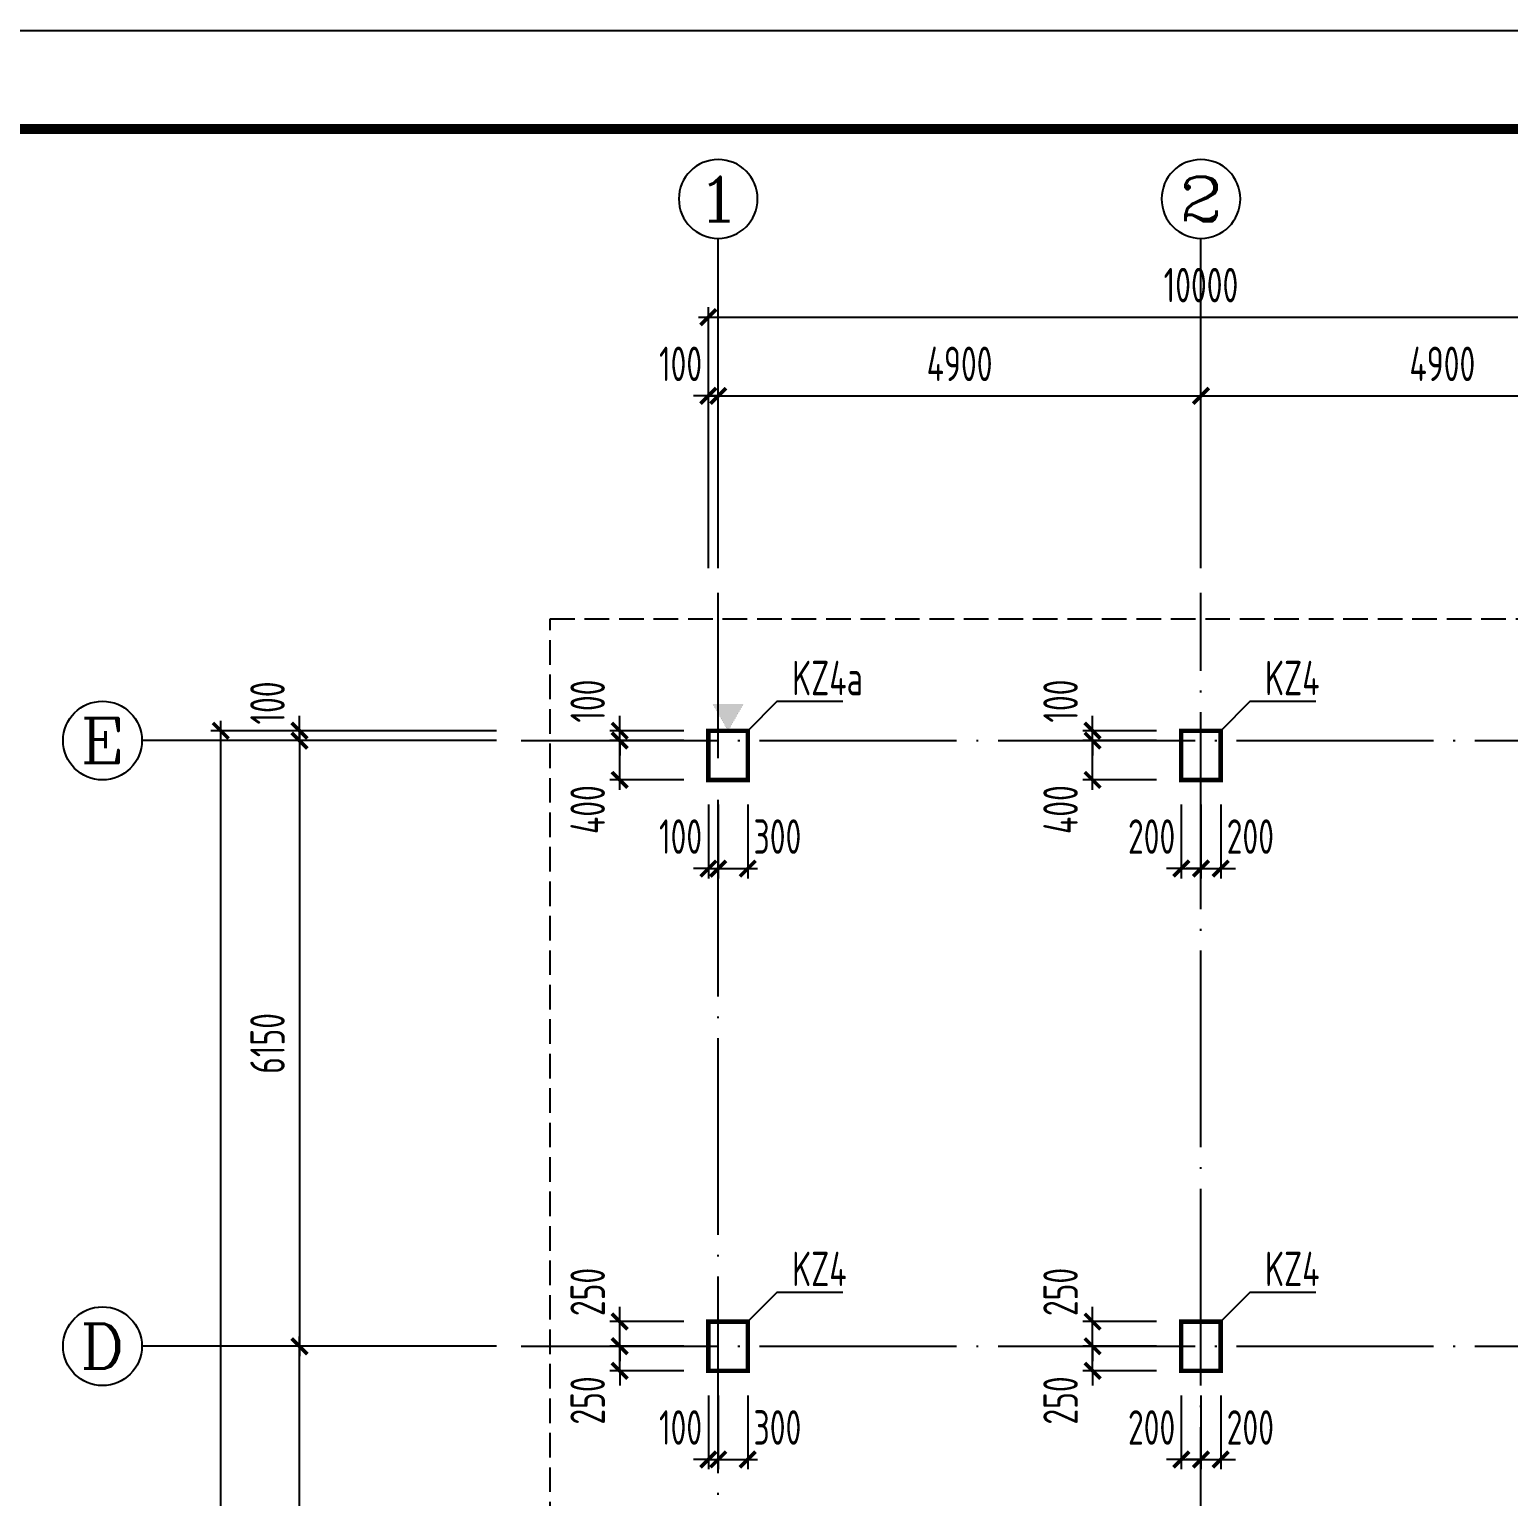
# Model space of a CAD drawing. Extents: x 287149 to 898857, y 100802 to 160212.
# Drawn here: x 613297 to 628308, y 127937 to 142832 of the extents above; entities that cross this region are included whole.
import ezdxf
from ezdxf.enums import TextEntityAlignment as Align

# ---------------------------------------------------------------- set-up
doc = ezdxf.new("R2010")
doc.units = 0
doc.header["$LTSCALE"] = 1000
doc.linetypes.add('DASH', pattern=[0.35, 0.25, -0.1])
doc.linetypes.add('DOTE', pattern=[2.42, 2, -0.2, 0.02, -0.2])
doc.layers.get('0').update_dxf_attribs({"linetype": 'CONTINUOUS'})
doc.layers.get('DEFPOINTS').update_dxf_attribs({"linetype": 'CONTINUOUS'})
for name, color, linetype in [('AXIS', 8, 'DOTE'), ('AXIS_DIM', 3, 'CONTINUOUS'), ('AXIS_TEXT', 3, 'CONTINUOUS'), ('COLU', 7, 'CONTINUOUS'), ('DIM', 3, 'CONTINUOUS'), ('FRAME', 3, 'CONTINUOUS'), ('SJSM', 150, 'CONTINUOUS'), ('TEXT', 7, 'CONTINUOUS'), ('填充', 8, 'CONTINUOUS')]:
    doc.layers.add(name, color=color, linetype=linetype)
doc.styles.add('_AXIS', font='complex.shx', dxfattribs={"bigfont": 'gbcbig.shx'})
doc.styles.add('COMPLEX', font='COMPLEX')
doc.styles.add('TSSD_Dimension', font='tssdeng.shx', dxfattribs={"width": 0.7, "bigfont": 'hztxt.shx'})
doc.styles.add('TSSD_Rein', font='tssdeng.shx', dxfattribs={"width": 0.7, "bigfont": 'hztxt.shx'})
doc.dimstyles.new('TSSD_100_100', dxfattribs={"dimtxt": 350, "dimasz": 150, "dimexe": 100, "dimexo": 250, "dimgap": 150, "dimtad": 1, "dimdec": 0, "dimzin": 0, "dimdsep": 46, "dimtxsty": 'TSSD_Dimension', "dimblk": 'ARCHTICK', "dimcen": 0, "dimdle": 100, "dimclrd": 3, "dimclre": 3, "dimclrt": 7, "dimadec": 0, "dimazin": 0, "dimtfac": 1, "dimtdec": 0, "dimtix": 1, "dimtmove": 2, "dimatfit": 3, "dimfxl": 100, "dimtolj": 1, "dimtzin": 0, "dimarcsym": 0})

# ---------------------------------------------------------------- blocks, each defined once
blk = doc.blocks.new('A$C2F0C53E4')
at = {"layer": 'FRAME'}
for points in [[(10, 42010, 20, 20, 0), (10, 10, 20, 20, 0), (59410, 10, 20, 20, 0), (59410, 42010, 20, 20, 0)], [(2510, 41010, 100, 100, 0), (2510, 1010, 100, 100, 0), (58410, 1010, 100, 100, 0), (58410, 41010, 100, 100, 0)]]:
    blk.add_lwpolyline(points, format="xyseb", close=True, dxfattribs=at)
blk = doc.blocks.new('_ARCHTICK')
at = {"color": 0}
blk.add_lwpolyline([(-0.53, -0.53, 0.25, 0.25, 0), (0.53, 0.53, 0.5, 0.5, 0)], format="xyseb", dxfattribs=at)
blk = doc.blocks.new('*D93')
at = {"layer": 'AXIS_DIM', "color": 3, "lineweight": -2}
for p, q in [((620287, 137362), (620287, 139212)), ((625187, 137362), (625187, 139212)), ((620187, 139112), (625287, 139112))]:
    blk.add_line(p, q, dxfattribs=at)
at = {"layer": 'DEFPOINTS', "color": 0}
for p in [(625187, 139112), (620287, 137112), (625187, 137112)]:
    blk.add_point(p, dxfattribs=at)
at = {"layer": 'AXIS_DIM', "color": 3, "lineweight": -2, "xscale": 150, "yscale": 150, "zscale": 150, "rotation": 180}
blk.add_blockref('_ARCHTICK', (620287, 139112), dxfattribs=at)
at = {"layer": 'AXIS_DIM', "color": 3, "lineweight": -2, "xscale": 150, "yscale": 150, "zscale": 150}
blk.add_blockref('_ARCHTICK', (625187, 139112), dxfattribs=at)
at = {"layer": 'AXIS_DIM', "color": 7, "insert": (622737, 139437), "char_height": 350, "attachment_point": 5, "style": 'TSSD_Dimension'}
blk.add_mtext('\\A1;4900', dxfattribs=at)
blk = doc.blocks.new('*D94')
at = {"layer": 'AXIS_DIM', "color": 3, "lineweight": -2}
for p, q in [((625187, 137362), (625187, 139212)), ((630087, 137362), (630087, 139212)), ((625087, 139112), (630187, 139112))]:
    blk.add_line(p, q, dxfattribs=at)
at = {"layer": 'DEFPOINTS', "color": 0}
for p in [(630087, 139112), (625187, 137112), (630087, 137112)]:
    blk.add_point(p, dxfattribs=at)
at = {"layer": 'AXIS_DIM', "color": 3, "lineweight": -2, "xscale": 150, "yscale": 150, "zscale": 150, "rotation": 180}
blk.add_blockref('_ARCHTICK', (625187, 139112), dxfattribs=at)
at = {"layer": 'AXIS_DIM', "color": 3, "lineweight": -2, "xscale": 150, "yscale": 150, "zscale": 150}
blk.add_blockref('_ARCHTICK', (630087, 139112), dxfattribs=at)
at = {"layer": 'AXIS_DIM', "color": 7, "insert": (627637, 139437), "char_height": 350, "attachment_point": 5, "style": 'TSSD_Dimension'}
blk.add_mtext('\\A1;4900', dxfattribs=at)
blk = doc.blocks.new('*D97')
at = {"layer": 'AXIS_DIM', "color": 3, "lineweight": -2}
for p, q in [((616037, 135712), (616037, 129362)), ((618037, 135612), (615937, 135612)), ((618037, 129462), (615937, 129462))]:
    blk.add_line(p, q, dxfattribs=at)
at = {"layer": 'DEFPOINTS', "color": 0}
for p in [(618287, 135612), (616037, 129462), (618287, 129462)]:
    blk.add_point(p, dxfattribs=at)
at = {"layer": 'AXIS_DIM', "color": 3, "lineweight": -2, "xscale": 150, "yscale": 150, "zscale": 150}
for p, rotation in [((616037, 135612), 90), ((616037, 129462), 270)]:
    blk.add_blockref('_ARCHTICK', p, dxfattribs=dict(at, rotation=rotation))
at = {"layer": 'AXIS_DIM', "color": 7, "insert": (615712, 132537), "char_height": 350, "attachment_point": 5, "rotation": 90, "style": 'TSSD_Dimension'}
blk.add_mtext('\\A1;6150', dxfattribs=at)
blk = doc.blocks.new('*D98')
at = {"layer": 'AXIS_DIM', "color": 3, "lineweight": -2}
for p, q in [((620087, 139912), (630287, 139912)), ((620187, 137362), (620187, 140012)), ((630187, 137362), (630187, 140012))]:
    blk.add_line(p, q, dxfattribs=at)
at = {"layer": 'DEFPOINTS', "color": 0}
for p in [(630187, 139912), (620187, 137112), (630187, 137112)]:
    blk.add_point(p, dxfattribs=at)
at = {"layer": 'AXIS_DIM', "color": 3, "lineweight": -2, "xscale": 150, "yscale": 150, "zscale": 150, "rotation": 180}
blk.add_blockref('_ARCHTICK', (620187, 139912), dxfattribs=at)
at = {"layer": 'AXIS_DIM', "color": 3, "lineweight": -2, "xscale": 150, "yscale": 150, "zscale": 150}
blk.add_blockref('_ARCHTICK', (630187, 139912), dxfattribs=at)
at = {"layer": 'AXIS_DIM', "color": 7, "insert": (625187, 140237), "char_height": 350, "attachment_point": 5, "style": 'TSSD_Dimension'}
blk.add_mtext('\\A1;10000', dxfattribs=at)
blk = doc.blocks.new('*D99')
at = {"layer": 'AXIS_DIM', "color": 3, "lineweight": -2}
for p, q in [((618037, 135712), (615137, 135712)), ((615237, 110612), (615237, 135812)), ((618037, 110712), (615137, 110712))]:
    blk.add_line(p, q, dxfattribs=at)
at = {"layer": 'DEFPOINTS', "color": 0}
for p in [(615237, 135712), (618287, 135712), (618287, 110712)]:
    blk.add_point(p, dxfattribs=at)
at = {"layer": 'AXIS_DIM', "color": 3, "lineweight": -2, "xscale": 150, "yscale": 150, "zscale": 150}
for p, rotation in [((615237, 135712), 90), ((615237, 110712), 270)]:
    blk.add_blockref('_ARCHTICK', p, dxfattribs=dict(at, rotation=rotation))
at = {"layer": 'AXIS_DIM', "color": 7, "insert": (614912, 123212), "char_height": 350, "attachment_point": 5, "rotation": 90, "style": 'TSSD_Dimension'}
blk.add_mtext('\\A1;25000', dxfattribs=at)
blk = doc.blocks.new('*D101')
at = {"layer": 'AXIS_DIM', "color": 3, "lineweight": -2}
for p, q in [((616037, 135712), (616037, 135862)), ((618037, 135712), (615937, 135712)), ((616037, 135612), (616037, 135712)), ((618037, 135612), (615937, 135612)), ((616037, 135612), (616037, 135462))]:
    blk.add_line(p, q, dxfattribs=at)
at = {"layer": 'DEFPOINTS', "color": 0}
for p in [(616037, 135712), (618287, 135712), (618287, 135612)]:
    blk.add_point(p, dxfattribs=at)
at = {"layer": 'AXIS_DIM', "color": 3, "lineweight": -2, "xscale": 150, "yscale": 150, "zscale": 150}
for p, rotation in [((616037, 135712), 270), ((616037, 135612), 90)]:
    blk.add_blockref('_ARCHTICK', p, dxfattribs=dict(at, rotation=rotation))
at = {"layer": 'AXIS_DIM', "color": 7, "insert": (615712, 135994), "char_height": 350, "attachment_point": 5, "rotation": 90, "style": 'TSSD_Dimension'}
blk.add_mtext('\\A1;100', dxfattribs=at)
blk = doc.blocks.new('*D103')
at = {"layer": 'AXIS_DIM', "color": 3, "lineweight": -2}
for p, q in [((620187, 137362), (620187, 139212)), ((620287, 137362), (620287, 139212)), ((620187, 139112), (620037, 139112)), ((620287, 139112), (620187, 139112)), ((620287, 139112), (620437, 139112))]:
    blk.add_line(p, q, dxfattribs=at)
at = {"layer": 'DEFPOINTS', "color": 0}
for p in [(620187, 139112), (620187, 137112), (620287, 137112)]:
    blk.add_point(p, dxfattribs=at)
at = {"layer": 'AXIS_DIM', "color": 3, "lineweight": -2, "xscale": 150, "yscale": 150, "zscale": 150}
blk.add_blockref('_ARCHTICK', (620187, 139112), dxfattribs=at)
at = {"layer": 'AXIS_DIM', "color": 3, "lineweight": -2, "xscale": 150, "yscale": 150, "zscale": 150, "rotation": 180}
blk.add_blockref('_ARCHTICK', (620287, 139112), dxfattribs=at)
at = {"layer": 'AXIS_DIM', "color": 7, "insert": (619905, 139437), "char_height": 350, "attachment_point": 5, "style": 'TSSD_Dimension'}
blk.add_mtext('\\A1;100', dxfattribs=at)
blk = doc.blocks.new('_AXISO')
blk.add_circle((0, 0), 0.5)
at = {"layer": 'AXIS_TEXT', "style": 'COMPLEX', "width": 1.041667}
blk.add_attdef('A', text='', height=0.56, dxfattribs=at).set_placement((-0.25, -0.28), (0.25, -0.28), align=Align.FIT)
blk = doc.blocks.new('*D104')
at = {"layer": 'AXIS_DIM', "color": 3, "lineweight": -2}
for p, q in [((616037, 123112), (616037, 129562)), ((618037, 129462), (615937, 129462)), ((618037, 123212), (615937, 123212))]:
    blk.add_line(p, q, dxfattribs=at)
at = {"layer": 'DEFPOINTS', "color": 0}
for p in [(616037, 129462), (618287, 129462), (618287, 123212)]:
    blk.add_point(p, dxfattribs=at)
at = {"layer": 'AXIS_DIM', "color": 3, "lineweight": -2, "xscale": 150, "yscale": 150, "zscale": 150}
for p, rotation in [((616037, 129462), 90), ((616037, 123212), 270)]:
    blk.add_blockref('_ARCHTICK', p, dxfattribs=dict(at, rotation=rotation))
at = {"layer": 'AXIS_DIM', "color": 7, "insert": (615712, 126337), "char_height": 350, "attachment_point": 5, "rotation": 90, "style": 'TSSD_Dimension'}
blk.add_mtext('\\A1;6250', dxfattribs=at)
blk = doc.blocks.new('*D146')
at = {"layer": 'DEFPOINTS', "color": 0}
for p in [(620187, 129212), (620287, 129212), (620287, 128312)]:
    blk.add_point(p, dxfattribs=at)
at = {"layer": 'DIM', "color": 3, "lineweight": -2}
for p, q in [((620187, 128962), (620187, 128212)), ((620287, 128962), (620287, 128212)), ((620187, 128312), (620037, 128312)), ((620187, 128312), (620287, 128312)), ((620287, 128312), (620437, 128312))]:
    blk.add_line(p, q, dxfattribs=at)
at = {"layer": 'DIM', "color": 3, "lineweight": -2, "xscale": 150, "yscale": 150, "zscale": 150}
blk.add_blockref('_ARCHTICK', (620187, 128312), dxfattribs=at)
at = {"layer": 'DIM', "color": 3, "lineweight": -2, "xscale": 150, "yscale": 150, "zscale": 150, "rotation": 180}
blk.add_blockref('_ARCHTICK', (620287, 128312), dxfattribs=at)
at = {"layer": 'DIM', "color": 7, "insert": (619905, 128637), "char_height": 350, "attachment_point": 5, "style": 'TSSD_Dimension'}
blk.add_mtext('\\A1;100', dxfattribs=at)
blk = doc.blocks.new('*D147')
at = {"layer": 'DEFPOINTS', "color": 0}
for p in [(620287, 129212), (620587, 129212), (620587, 128312)]:
    blk.add_point(p, dxfattribs=at)
at = {"layer": 'DIM', "color": 3, "lineweight": -2}
for p, q in [((620287, 128962), (620287, 128212)), ((620587, 128962), (620587, 128212)), ((620187, 128312), (620687, 128312))]:
    blk.add_line(p, q, dxfattribs=at)
at = {"layer": 'DIM', "color": 3, "lineweight": -2, "xscale": 150, "yscale": 150, "zscale": 150, "rotation": 180}
blk.add_blockref('_ARCHTICK', (620287, 128312), dxfattribs=at)
at = {"layer": 'DIM', "color": 3, "lineweight": -2, "xscale": 150, "yscale": 150, "zscale": 150}
blk.add_blockref('_ARCHTICK', (620587, 128312), dxfattribs=at)
at = {"layer": 'DIM', "color": 7, "insert": (620888, 128637), "char_height": 350, "attachment_point": 5, "style": 'TSSD_Dimension'}
blk.add_mtext('\\A1;300', dxfattribs=at)
blk = doc.blocks.new('*D148')
at = {"layer": 'DEFPOINTS', "color": 0}
for p in [(619287, 129462), (620187, 129462), (620187, 129212)]:
    blk.add_point(p, dxfattribs=at)
at = {"layer": 'DIM', "color": 3, "lineweight": -2}
for p, q in [((619287, 129462), (619287, 129612)), ((619937, 129462), (619187, 129462)), ((619287, 129212), (619287, 129462)), ((619937, 129212), (619187, 129212)), ((619287, 129212), (619287, 129062))]:
    blk.add_line(p, q, dxfattribs=at)
at = {"layer": 'DIM', "color": 3, "lineweight": -2, "xscale": 150, "yscale": 150, "zscale": 150}
for p, rotation in [((619287, 129462), 270), ((619287, 129212), 90)]:
    blk.add_blockref('_ARCHTICK', p, dxfattribs=dict(at, rotation=rotation))
at = {"layer": 'DIM', "color": 7, "insert": (618962, 128911), "char_height": 350, "attachment_point": 5, "rotation": 90, "style": 'TSSD_Dimension'}
blk.add_mtext('\\A1;250', dxfattribs=at)
blk = doc.blocks.new('*D149')
at = {"layer": 'DEFPOINTS', "color": 0}
for p in [(619287, 129712), (620187, 129712), (620187, 129462)]:
    blk.add_point(p, dxfattribs=at)
at = {"layer": 'DIM', "color": 3, "lineweight": -2}
for p, q in [((619287, 129712), (619287, 129862)), ((619937, 129712), (619187, 129712)), ((619287, 129462), (619287, 129712)), ((619937, 129462), (619187, 129462)), ((619287, 129462), (619287, 129312))]:
    blk.add_line(p, q, dxfattribs=at)
at = {"layer": 'DIM', "color": 3, "lineweight": -2, "xscale": 150, "yscale": 150, "zscale": 150}
for p, rotation in [((619287, 129712), 270), ((619287, 129462), 90)]:
    blk.add_blockref('_ARCHTICK', p, dxfattribs=dict(at, rotation=rotation))
at = {"layer": 'DIM', "color": 7, "insert": (618962, 130013), "char_height": 350, "attachment_point": 5, "rotation": 90, "style": 'TSSD_Dimension'}
blk.add_mtext('\\A1;250', dxfattribs=at)
blk = doc.blocks.new('*D150')
at = {"layer": 'DEFPOINTS', "color": 0}
for p in [(624987, 129212), (625187, 129212), (625187, 128312)]:
    blk.add_point(p, dxfattribs=at)
at = {"layer": 'DIM', "color": 3, "lineweight": -2}
for p, q in [((624987, 128962), (624987, 128212)), ((625187, 128962), (625187, 128212)), ((624987, 128312), (624837, 128312)), ((624987, 128312), (625187, 128312)), ((625187, 128312), (625337, 128312))]:
    blk.add_line(p, q, dxfattribs=at)
at = {"layer": 'DIM', "color": 3, "lineweight": -2, "xscale": 150, "yscale": 150, "zscale": 150}
blk.add_blockref('_ARCHTICK', (624987, 128312), dxfattribs=at)
at = {"layer": 'DIM', "color": 3, "lineweight": -2, "xscale": 150, "yscale": 150, "zscale": 150, "rotation": 180}
blk.add_blockref('_ARCHTICK', (625187, 128312), dxfattribs=at)
at = {"layer": 'DIM', "color": 7, "insert": (624686, 128637), "char_height": 350, "attachment_point": 5, "style": 'TSSD_Dimension'}
blk.add_mtext('\\A1;200', dxfattribs=at)
blk = doc.blocks.new('*D151')
at = {"layer": 'DEFPOINTS', "color": 0}
for p in [(625187, 129212), (625387, 129212), (625387, 128312)]:
    blk.add_point(p, dxfattribs=at)
at = {"layer": 'DIM', "color": 3, "lineweight": -2}
for p, q in [((625187, 128962), (625187, 128212)), ((625387, 128962), (625387, 128212)), ((625187, 128312), (625037, 128312)), ((625187, 128312), (625387, 128312)), ((625387, 128312), (625537, 128312))]:
    blk.add_line(p, q, dxfattribs=at)
at = {"layer": 'DIM', "color": 3, "lineweight": -2, "xscale": 150, "yscale": 150, "zscale": 150}
blk.add_blockref('_ARCHTICK', (625187, 128312), dxfattribs=at)
at = {"layer": 'DIM', "color": 3, "lineweight": -2, "xscale": 150, "yscale": 150, "zscale": 150, "rotation": 180}
blk.add_blockref('_ARCHTICK', (625387, 128312), dxfattribs=at)
at = {"layer": 'DIM', "color": 7, "insert": (625688, 128637), "char_height": 350, "attachment_point": 5, "style": 'TSSD_Dimension'}
blk.add_mtext('\\A1;200', dxfattribs=at)
blk = doc.blocks.new('*D152')
at = {"layer": 'DEFPOINTS', "color": 0}
for p in [(624087, 129462), (624987, 129462), (624987, 129212)]:
    blk.add_point(p, dxfattribs=at)
at = {"layer": 'DIM', "color": 3, "lineweight": -2}
for p, q in [((624087, 129462), (624087, 129612)), ((624737, 129462), (623987, 129462)), ((624087, 129212), (624087, 129462)), ((624737, 129212), (623987, 129212)), ((624087, 129212), (624087, 129062))]:
    blk.add_line(p, q, dxfattribs=at)
at = {"layer": 'DIM', "color": 3, "lineweight": -2, "xscale": 150, "yscale": 150, "zscale": 150}
for p, rotation in [((624087, 129462), 270), ((624087, 129212), 90)]:
    blk.add_blockref('_ARCHTICK', p, dxfattribs=dict(at, rotation=rotation))
at = {"layer": 'DIM', "color": 7, "insert": (623762, 128911), "char_height": 350, "attachment_point": 5, "rotation": 90, "style": 'TSSD_Dimension'}
blk.add_mtext('\\A1;250', dxfattribs=at)
blk = doc.blocks.new('*D153')
at = {"layer": 'DEFPOINTS', "color": 0}
for p in [(624087, 129712), (624987, 129712), (624987, 129462)]:
    blk.add_point(p, dxfattribs=at)
at = {"layer": 'DIM', "color": 3, "lineweight": -2}
for p, q in [((624087, 129712), (624087, 129862)), ((624737, 129712), (623987, 129712)), ((624087, 129462), (624087, 129712)), ((624737, 129462), (623987, 129462)), ((624087, 129462), (624087, 129312))]:
    blk.add_line(p, q, dxfattribs=at)
at = {"layer": 'DIM', "color": 3, "lineweight": -2, "xscale": 150, "yscale": 150, "zscale": 150}
for p, rotation in [((624087, 129712), 270), ((624087, 129462), 90)]:
    blk.add_blockref('_ARCHTICK', p, dxfattribs=dict(at, rotation=rotation))
at = {"layer": 'DIM', "color": 7, "insert": (623762, 130013), "char_height": 350, "attachment_point": 5, "rotation": 90, "style": 'TSSD_Dimension'}
blk.add_mtext('\\A1;250', dxfattribs=at)
blk = doc.blocks.new('*D158')
at = {"layer": 'DEFPOINTS', "color": 0}
for p in [(620187, 135212), (620287, 135212), (620287, 134312)]:
    blk.add_point(p, dxfattribs=at)
at = {"layer": 'DIM', "color": 3, "lineweight": -2}
for p, q in [((620187, 134962), (620187, 134212)), ((620287, 134962), (620287, 134212)), ((620187, 134312), (620037, 134312)), ((620187, 134312), (620287, 134312)), ((620287, 134312), (620437, 134312))]:
    blk.add_line(p, q, dxfattribs=at)
at = {"layer": 'DIM', "color": 3, "lineweight": -2, "xscale": 150, "yscale": 150, "zscale": 150}
blk.add_blockref('_ARCHTICK', (620187, 134312), dxfattribs=at)
at = {"layer": 'DIM', "color": 3, "lineweight": -2, "xscale": 150, "yscale": 150, "zscale": 150, "rotation": 180}
blk.add_blockref('_ARCHTICK', (620287, 134312), dxfattribs=at)
at = {"layer": 'DIM', "color": 7, "insert": (619905, 134637), "char_height": 350, "attachment_point": 5, "style": 'TSSD_Dimension'}
blk.add_mtext('\\A1;100', dxfattribs=at)
blk = doc.blocks.new('*D159')
at = {"layer": 'DEFPOINTS', "color": 0}
for p in [(620287, 135212), (620587, 135212), (620587, 134312)]:
    blk.add_point(p, dxfattribs=at)
at = {"layer": 'DIM', "color": 3, "lineweight": -2}
for p, q in [((620287, 134962), (620287, 134212)), ((620587, 134962), (620587, 134212)), ((620187, 134312), (620687, 134312))]:
    blk.add_line(p, q, dxfattribs=at)
at = {"layer": 'DIM', "color": 3, "lineweight": -2, "xscale": 150, "yscale": 150, "zscale": 150, "rotation": 180}
blk.add_blockref('_ARCHTICK', (620287, 134312), dxfattribs=at)
at = {"layer": 'DIM', "color": 3, "lineweight": -2, "xscale": 150, "yscale": 150, "zscale": 150}
blk.add_blockref('_ARCHTICK', (620587, 134312), dxfattribs=at)
at = {"layer": 'DIM', "color": 7, "insert": (620888, 134637), "char_height": 350, "attachment_point": 5, "style": 'TSSD_Dimension'}
blk.add_mtext('\\A1;300', dxfattribs=at)
blk = doc.blocks.new('*D160')
at = {"layer": 'DEFPOINTS', "color": 0}
for p in [(619287, 135612), (620187, 135612), (620187, 135212)]:
    blk.add_point(p, dxfattribs=at)
at = {"layer": 'DIM', "color": 3, "lineweight": -2}
for p, q in [((619287, 135112), (619287, 135712)), ((619937, 135612), (619187, 135612)), ((619937, 135212), (619187, 135212))]:
    blk.add_line(p, q, dxfattribs=at)
at = {"layer": 'DIM', "color": 3, "lineweight": -2, "xscale": 150, "yscale": 150, "zscale": 150}
for p, rotation in [((619287, 135612), 90), ((619287, 135212), 270)]:
    blk.add_blockref('_ARCHTICK', p, dxfattribs=dict(at, rotation=rotation))
at = {"layer": 'DIM', "color": 7, "insert": (618962, 134911), "char_height": 350, "attachment_point": 5, "rotation": 90, "style": 'TSSD_Dimension'}
blk.add_mtext('\\A1;400', dxfattribs=at)
blk = doc.blocks.new('*D161')
at = {"layer": 'DEFPOINTS', "color": 0}
for p in [(619287, 135712), (620187, 135712), (620187, 135612)]:
    blk.add_point(p, dxfattribs=at)
at = {"layer": 'DIM', "color": 3, "lineweight": -2}
for p, q in [((619287, 135712), (619287, 135862)), ((619937, 135712), (619187, 135712)), ((619287, 135612), (619287, 135712)), ((619937, 135612), (619187, 135612)), ((619287, 135612), (619287, 135462))]:
    blk.add_line(p, q, dxfattribs=at)
at = {"layer": 'DIM', "color": 3, "lineweight": -2, "xscale": 150, "yscale": 150, "zscale": 150}
for p, rotation in [((619287, 135712), 270), ((619287, 135612), 90)]:
    blk.add_blockref('_ARCHTICK', p, dxfattribs=dict(at, rotation=rotation))
at = {"layer": 'DIM', "color": 7, "insert": (618962, 136013), "char_height": 350, "attachment_point": 5, "rotation": 90, "style": 'TSSD_Dimension'}
blk.add_mtext('\\A1;100', dxfattribs=at)
blk = doc.blocks.new('*D162')
at = {"layer": 'DEFPOINTS', "color": 0}
for p in [(624987, 135212), (625187, 135212), (625187, 134312)]:
    blk.add_point(p, dxfattribs=at)
at = {"layer": 'DIM', "color": 3, "lineweight": -2}
for p, q in [((624987, 134962), (624987, 134212)), ((625187, 134962), (625187, 134212)), ((624987, 134312), (624837, 134312)), ((624987, 134312), (625187, 134312)), ((625187, 134312), (625337, 134312))]:
    blk.add_line(p, q, dxfattribs=at)
at = {"layer": 'DIM', "color": 3, "lineweight": -2, "xscale": 150, "yscale": 150, "zscale": 150}
blk.add_blockref('_ARCHTICK', (624987, 134312), dxfattribs=at)
at = {"layer": 'DIM', "color": 3, "lineweight": -2, "xscale": 150, "yscale": 150, "zscale": 150, "rotation": 180}
blk.add_blockref('_ARCHTICK', (625187, 134312), dxfattribs=at)
at = {"layer": 'DIM', "color": 7, "insert": (624686, 134637), "char_height": 350, "attachment_point": 5, "style": 'TSSD_Dimension'}
blk.add_mtext('\\A1;200', dxfattribs=at)
blk = doc.blocks.new('*D163')
at = {"layer": 'DEFPOINTS', "color": 0}
for p in [(625187, 135212), (625387, 135212), (625387, 134312)]:
    blk.add_point(p, dxfattribs=at)
at = {"layer": 'DIM', "color": 3, "lineweight": -2}
for p, q in [((625187, 134962), (625187, 134212)), ((625387, 134962), (625387, 134212)), ((625187, 134312), (625037, 134312)), ((625187, 134312), (625387, 134312)), ((625387, 134312), (625537, 134312))]:
    blk.add_line(p, q, dxfattribs=at)
at = {"layer": 'DIM', "color": 3, "lineweight": -2, "xscale": 150, "yscale": 150, "zscale": 150}
blk.add_blockref('_ARCHTICK', (625187, 134312), dxfattribs=at)
at = {"layer": 'DIM', "color": 3, "lineweight": -2, "xscale": 150, "yscale": 150, "zscale": 150, "rotation": 180}
blk.add_blockref('_ARCHTICK', (625387, 134312), dxfattribs=at)
at = {"layer": 'DIM', "color": 7, "insert": (625688, 134637), "char_height": 350, "attachment_point": 5, "style": 'TSSD_Dimension'}
blk.add_mtext('\\A1;200', dxfattribs=at)
blk = doc.blocks.new('*D164')
at = {"layer": 'DEFPOINTS', "color": 0}
for p in [(624087, 135612), (624987, 135612), (624987, 135212)]:
    blk.add_point(p, dxfattribs=at)
at = {"layer": 'DIM', "color": 3, "lineweight": -2}
for p, q in [((624087, 135112), (624087, 135712)), ((624737, 135612), (623987, 135612)), ((624737, 135212), (623987, 135212))]:
    blk.add_line(p, q, dxfattribs=at)
at = {"layer": 'DIM', "color": 3, "lineweight": -2, "xscale": 150, "yscale": 150, "zscale": 150}
for p, rotation in [((624087, 135612), 90), ((624087, 135212), 270)]:
    blk.add_blockref('_ARCHTICK', p, dxfattribs=dict(at, rotation=rotation))
at = {"layer": 'DIM', "color": 7, "insert": (623762, 134911), "char_height": 350, "attachment_point": 5, "rotation": 90, "style": 'TSSD_Dimension'}
blk.add_mtext('\\A1;400', dxfattribs=at)
blk = doc.blocks.new('*D165')
at = {"layer": 'DEFPOINTS', "color": 0}
for p in [(624087, 135712), (624987, 135712), (624987, 135612)]:
    blk.add_point(p, dxfattribs=at)
at = {"layer": 'DIM', "color": 3, "lineweight": -2}
for p, q in [((624087, 135712), (624087, 135862)), ((624737, 135712), (623987, 135712)), ((624087, 135612), (624087, 135712)), ((624737, 135612), (623987, 135612)), ((624087, 135612), (624087, 135462))]:
    blk.add_line(p, q, dxfattribs=at)
at = {"layer": 'DIM', "color": 3, "lineweight": -2, "xscale": 150, "yscale": 150, "zscale": 150}
for p, rotation in [((624087, 135712), 270), ((624087, 135612), 90)]:
    blk.add_blockref('_ARCHTICK', p, dxfattribs=dict(at, rotation=rotation))
at = {"layer": 'DIM', "color": 7, "insert": (623762, 136013), "char_height": 350, "attachment_point": 5, "rotation": 90, "style": 'TSSD_Dimension'}
blk.add_mtext('\\A1;100', dxfattribs=at)

msp = doc.modelspace()

# ---------------------------------------------------------------- hatches: boundary and pattern name
at = {"layer": 'SJSM', "linetype": 'Continuous'}
msp.add_hatch(color=1, dxfattribs=at).paths.add_polyline_path([(620543.725, 135983.212), (620230.218, 135983.212), (620386.971, 135711.708)])

# ---------------------------------------------------------------- linework, layer by layer
at = {"layer": 'AXIS'}
for p, q in [((620286.971, 108811.708), (620286.971, 137111.708)), ((625186.971, 116961.708), (625186.971, 137111.708)), ((618286.971, 135611.708), (632086.971, 135611.708)), ((618286.971, 129461.708), (632086.971, 129461.708))]:
    msp.add_line(p, q, dxfattribs=at)
at = {"layer": 'AXIS_TEXT'}
for p, q in [((620286.971, 137361.708), (620286.971, 140711.631)), ((625186.971, 137361.708), (625186.971, 140711.631)), ((618036.971, 135611.708), (614437.045, 135611.708)), ((618036.971, 129461.708), (614437.045, 129461.708))]:
    msp.add_line(p, q, dxfattribs=at)
at = {"layer": 'COLU', "ltscale": 0.01, "const_width": 45}
for points in [[(620586.971, 135211.708), (620586.971, 135711.708), (620186.971, 135711.708), (620186.971, 135211.708)], [(625386.971, 135211.708), (625386.971, 135711.708), (624986.971, 135711.708), (624986.971, 135211.708)], [(620586.971, 129211.708), (620586.971, 129711.708), (620186.971, 129711.708), (620186.971, 129211.708)], [(625386.971, 129211.708), (625386.971, 129711.708), (624986.971, 129711.708), (624986.971, 129211.708)]]:
    msp.add_lwpolyline(points, close=True, dxfattribs=at)
at = {"layer": 'SJSM', "color": 1, "linetype": 'Continuous', "const_width": 0.5}
msp.add_lwpolyline([(620230.218, 135983.212), (620543.725, 135983.212), (620386.971, 135711.708)], close=True, dxfattribs=at)
at = {"layer": 'TEXT', "linetype": 'DASH'}
msp.add_lwpolyline([(626720.962, 127379.312), (626720.962, 121681.821), (618581.365, 121681.821), (618581.365, 136848.737), (631481.024, 136848.737), (631481.024, 127379.312), (626720.962, 127379.312)], close=True, dxfattribs=at)
at = {"layer": 'TEXT'}
for points in [[(620586.971, 135711.708), (620886.971, 136012.129), (621551.836, 136012.129)], [(625386.971, 135711.708), (625686.971, 136012.129), (626351.836, 136012.129)], [(620586.971, 129711.708), (620886.971, 130012.129), (621551.836, 130012.129)], [(625386.971, 129711.708), (625686.971, 130012.129), (626351.836, 130012.129)]]:
    msp.add_lwpolyline(points, dxfattribs=at)

# ---------------------------------------------------------------- block references
at = {"layer": 'AXIS_TEXT'}
ref = msp.add_blockref('_AXISO', (620286.971, 141111.631), dxfattribs=dict(at, xscale=-800, yscale=800, zscale=800, rotation=180))
ref.add_attrib('A', '1', dxfattribs={"height": 452.548, "style": '_AXIS', "width": 2.333333}).set_placement((620060.697, 140885.357), (620513.246, 140885.357), align=Align.FIT)
ref = msp.add_blockref('_AXISO', (625186.971, 141111.631), dxfattribs=dict(at, xscale=-800, yscale=800, zscale=800, rotation=180))
ref.add_attrib('A', '2', dxfattribs={"height": 452.548, "style": '_AXIS', "width": 1.5}).set_placement((624960.697, 140885.357), (625413.246, 140885.357), align=Align.FIT)
ref = msp.add_blockref('_AXISO', (614037.045, 135611.708), dxfattribs=dict(at, xscale=800, yscale=800, zscale=800))
ref.add_attrib('A', 'E', dxfattribs={"height": 452.548, "style": '_AXIS', "width": 1.3125}).set_placement((613810.771, 135385.434), (614263.319, 135385.434), align=Align.FIT)
ref = msp.add_blockref('_AXISO', (614037.045, 129461.708), dxfattribs=dict(at, xscale=800, yscale=800, zscale=800))
ref.add_attrib('A', 'D', dxfattribs={"height": 452.548, "style": '_AXIS', "width": 1.235294}).set_placement((613810.771, 129235.434), (614263.319, 129235.434), align=Align.FIT)
at = {"layer": '填充'}
msp.add_blockref('A$C2F0C53E4', (581836.971, 100811.708), dxfattribs=at)

# ---------------------------------------------------------------- texts
at = {"layer": 'TEXT', "style": 'TSSD_Rein', "width": 0.7}
for s, p in [('KZ4a', (621037.135, 136072.129)), ('KZ4', (625837.135, 136072.129)), ('KZ4', (621037.135, 130072.129)), ('KZ4', (625837.135, 130072.129))]:
    msp.add_text(s, height=350, dxfattribs=at).set_placement(p)

# ---------------------------------------------------------------- dimensions: what is measured, and where the dimension line sits
at = {"layer": 'AXIS_DIM'}
for p1, p2, distance, picture, middle in [((620186.971, 137111.708), (630186.971, 137111.708), 2799.923, '*D98', (625186.971, 140236.631)), ((620286.971, 137111.708), (625186.971, 137111.708), 1999.923, '*D93', (622736.971, 139436.631)), ((625186.971, 137111.708), (630086.971, 137111.708), 1999.923, '*D94', (627636.971, 139436.631)), ((618286.971, 110711.708), (618286.971, 135711.708), 3049.927, '*D99', (614912.045, 123211.708)), ((618286.971, 135611.708), (618286.971, 129461.708), -2249.927, '*D97', (615712.045, 132536.708)), ((618286.971, 123211.708), (618286.971, 129461.708), 2249.927, '*D104', (615712.045, 126336.708))]:
    dim = msp.add_aligned_dim(p1=p1, p2=p2, distance=distance, dimstyle='TSSD_100_100', dxfattribs=at)
    dim.commit()
    dim.dimension.update_dxf_attribs({"geometry": picture, "text_midpoint": middle})
for base, p1, p2, angle, picture, middle in [((620186.971, 139111.631), (620286.971, 137111.708), (620186.971, 137111.708), 180, '*D103', (619904.728, 139436.631)), ((616037.045, 135711.708), (618286.971, 135611.708), (618286.971, 135711.708), 270, '*D101', (615712.045, 135993.952))]:
    dim = msp.add_linear_dim(base=base, p1=p1, p2=p2, angle=angle, dimstyle='TSSD_100_100', dxfattribs=at)
    dim.commit()
    dim.dimension.update_dxf_attribs({"geometry": picture, "text_midpoint": middle, "dimtype": 160})
at = {"layer": 'DIM'}
for base, p1, p2, picture, middle in [((619286.971, 135711.708), (620186.971, 135611.708), (620186.971, 135711.708), '*D161', (618961.971, 136012.798)), ((624086.971, 135711.708), (624986.971, 135611.708), (624986.971, 135711.708), '*D165', (623761.971, 136012.798)), ((619286.971, 135611.708), (620186.971, 135211.708), (620186.971, 135611.708), '*D160', (618961.971, 134910.618)), ((624086.971, 135611.708), (624986.971, 135211.708), (624986.971, 135611.708), '*D164', (623761.971, 134910.618)), ((619286.971, 129711.708), (620186.971, 129461.708), (620186.971, 129711.708), '*D149', (618961.971, 130012.798)), ((624086.971, 129711.708), (624986.971, 129461.708), (624986.971, 129711.708), '*D153', (623761.971, 130012.798)), ((619286.971, 129461.708), (620186.971, 129211.708), (620186.971, 129461.708), '*D148', (618961.971, 128910.618)), ((624086.971, 129461.708), (624986.971, 129211.708), (624986.971, 129461.708), '*D152', (623761.971, 128910.618))]:
    dim = msp.add_linear_dim(base=base, p1=p1, p2=p2, angle=90, dimstyle='TSSD_100_100', dxfattribs=at)
    dim.commit()
    dim.dimension.update_dxf_attribs({"geometry": picture, "text_midpoint": middle, "dimtype": 160})
for base, p1, p2, picture, middle in [((620286.971, 134311.708), (620186.971, 135211.708), (620286.971, 135211.708), '*D158', (619904.728, 134636.708)), ((620586.971, 134311.708), (620286.971, 135211.708), (620586.971, 135211.708), '*D159', (620888.061, 134636.708)), ((625186.971, 134311.708), (624986.971, 135211.708), (625186.971, 135211.708), '*D162', (624685.882, 134636.708)), ((625386.971, 134311.708), (625186.971, 135211.708), (625386.971, 135211.708), '*D163', (625688.061, 134636.708)), ((620286.971, 128311.708), (620186.971, 129211.708), (620286.971, 129211.708), '*D146', (619904.728, 128636.708)), ((620586.971, 128311.708), (620286.971, 129211.708), (620586.971, 129211.708), '*D147', (620888.061, 128636.708)), ((625186.971, 128311.708), (624986.971, 129211.708), (625186.971, 129211.708), '*D150', (624685.882, 128636.708)), ((625386.971, 128311.708), (625186.971, 129211.708), (625386.971, 129211.708), '*D151', (625688.061, 128636.708))]:
    dim = msp.add_linear_dim(base=base, p1=p1, p2=p2, dimstyle='TSSD_100_100', dxfattribs=at)
    dim.commit()
    dim.dimension.update_dxf_attribs({"geometry": picture, "text_midpoint": middle, "dimtype": 160})

doc.saveas('drawing.dxf')
